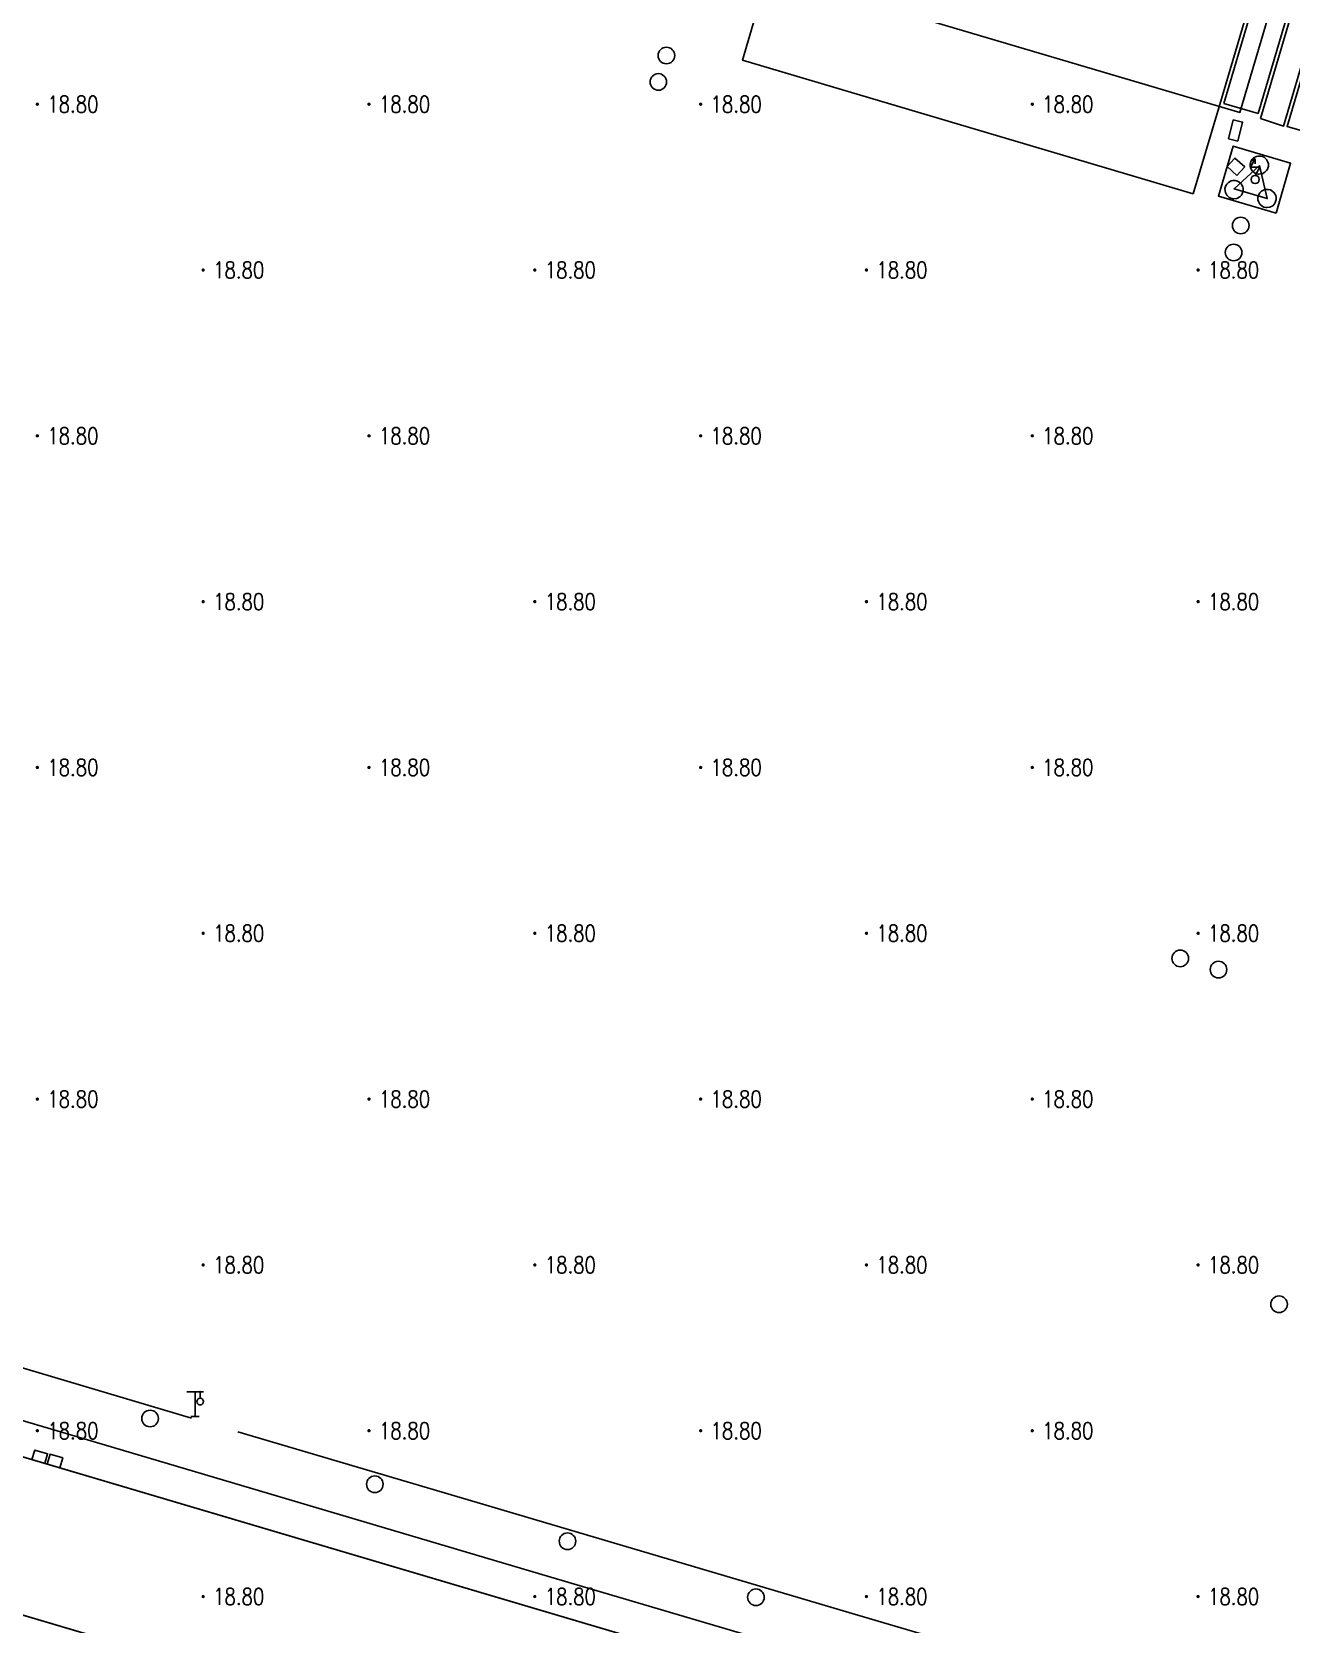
# Model space of a CAD drawing. Extents: x 404846 to 408477, y 3390929 to 3392894.
# Drawn here: x 407141 to 407217, y 3391312.7 to 3391408.7 of the extents above; entities that cross this region are included whole.
import ezdxf
from ezdxf.enums import TextEntityAlignment as Align

# ---------------------------------------------------------------- set-up
doc = ezdxf.new("R2010")
doc.units = 0
doc.header["$LTSCALE"] = 0.5
doc.header["$PDSIZE"] = 0.2
doc.layers.get('0').update_dxf_attribs({"linetype": 'CONTINUOUS'})
for name, color, linetype in [('3221', 6, 'CONTINUOUS'), ('DLDW', 11, 'CONTINUOUS'), ('DLSS', 4, 'CONTINUOUS'), ('DMTZ', 3, 'CONTINUOUS'), ('FZTZ', 7, 'CONTINUOUS'), ('GCD', 1, 'CONTINUOUS'), ('GXYZ', 2, 'CONTINUOUS'), ('JMD', 6, 'CONTINUOUS'), ('ZBTZ', 3, 'CONTINUOUS')]:
    doc.layers.add(name, color=color, linetype=linetype)
doc.styles.add('HZ', font='rs.shx', dxfattribs={"width": 0.8, "bigfont": 'hztxt.shx'})
doc.linetypes.add('10422', pattern='A,0.75,[150,AAA.SHX,S=0.5,R=0,X=0,Y=0.5],1.5,[177,AAA.SHX,S=1,R=0,X=0,Y=0.4],0.75', length=3)
doc.linetypes.add('1161', pattern='A,0,[149,AAA.SHX,S=0.15,R=0,X=0,Y=0],-1.6', length=1.6)
doc.linetypes.add('444', pattern='A,4.5,[145,AAA.SHX,S=1,R=0,X=0,Y=1],4.5,-0.5,[146,AAA.SHX,S=1,R=0,X=0,Y=0],-0.5', length=10)

# ---------------------------------------------------------------- blocks, each defined once
blk = doc.blocks.new('gc063')
for p, q in [((-1, 3), (1, 3)), ((0, 0), (0, 3)), ((0.6, 3), (0.6, 2.2)), ((-0.5, 0), (0.5, 0))]:
    blk.add_line(p, q)
blk.add_circle((0.6, 1.8), 0.4)
blk.add_point((0.6, 3))
blk.add_point((0.6, 3))
blk = doc.blocks.new('GC200')
at = {"linetype": 'Continuous', "const_width": 0.2, "flags": 128}
blk.add_lwpolyline([(-0.1, 0, 1), (0.1, 0, 1)], format="xyb", close=True, dxfattribs=at)
blk = doc.blocks.new('gc188')
blk.add_circle((0, 0), 1)
blk = doc.blocks.new('gc132')
at = {"linetype": 'Continuous'}
for points in [[(0, 2.5), (-0.58, 1.5)], [(0, 2.5), (-0.52, 2.2)], [(0, 2.5), (0, 1.9)], [(0.58, 1.5), (-0.58, 1.5)], [(0.58, 1.5), (0, 0.5)]]:
    blk.add_lwpolyline(points, dxfattribs=at)
blk.add_circle((0, 0), 0.5, dxfattribs=at)

msp = doc.modelspace()

# ---------------------------------------------------------------- linework, layer by layer
at = {"layer": '3221', "color": 6}
msp.add_polyline3d([(407303.8, 3391816.377, 18.932), (407298.633, 3391798.916, 18.932), (407231.278, 3391571.808, 18.722), (407222.971, 3391543.756, 18.87), (407184.159, 3391412.686, 18.971), (407213.883, 3391403.884, 18.971), (407252.696, 3391534.954, 18.87), (407261.001, 3391563.001, 18.722), (407323.097, 3391772.378, 18.812), (407328.359, 3391790.12, 18.896), (407333.525, 3391807.581, 18.816)], close=True, dxfattribs=at)
msp.add_polyline3d([(406872.264, 3391404.431, 19.439), (406909.336, 3391393.439, 19.307), (406936.368, 3391385.462, 19.457), (406961.036, 3391378.109, 19.457), (406988.84, 3391369.862, 19.248), (407059.3, 3391348.999, 19.248), (407100.918, 3391336.712, 19.248), (407123.461, 3391330.016, 19.248), (407146.359, 3391323.236, 19.182), (407171.791, 3391315.703, 19.248), (407207.002, 3391305.308, 19.229)], dxfattribs=at)
at = {"layer": 'DLDW', "linetype": 'Continuous', "elevation": 19.597, "flags": 128}
msp.add_lwpolyline([(407215.07, 3391400.692), (407213.527, 3391399.277), (407215.528, 3391398.692), (407215.07, 3391400.692)], close=True, dxfattribs=at)
at = {"layer": 'DLSS', "linetype": 'Continuous', "const_width": 0.1, "flags": 128}
for points, elevation in [([(406988.612, 3391367.755), (407006.022, 3391362.602), (407028.42, 3391355.897), (407051.773, 3391349.006), (407076.523, 3391341.694), (407094.57, 3391336.351), (407105.24, 3391333.185), (407133.838, 3391324.768), (407204.766, 3391303.76)], 19.349), ([(406986.025, 3391359.013), (407003.426, 3391353.863), (407025.822, 3391347.184), (407049.184, 3391340.265), (407073.942, 3391332.965), (407091.983, 3391327.624), (407102.651, 3391324.459), (407131.242, 3391315.992), (407202.455, 3391294.921)], 19.313)]:
    msp.add_lwpolyline(points, dxfattribs=dict(at, elevation=elevation))
at = {"layer": 'DMTZ', "linetype": '10422', "flags": 128}
for points, elevation in [([(407216.06, 3391397.817), (407212.584, 3391398.834), (407213.464, 3391401.839), (407216.939, 3391400.823), (407216.06, 3391397.817)], 19.06), ([(407214.981, 3391400.157), (407214.841, 3391400.192), (407214.755, 3391400.236), (407214.612, 3391400.363), (407214.521, 3391400.533), (407214.499, 3391400.626), (407214.497, 3391400.771), (407214.552, 3391400.955), (407214.603, 3391401.037), (407214.704, 3391401.14), (407214.873, 3391401.231), (407214.967, 3391401.253), (407215.111, 3391401.255), (407215.251, 3391401.219), (407215.337, 3391401.176), (407215.48, 3391401.048), (407215.571, 3391400.879), (407215.593, 3391400.785), (407215.595, 3391400.641), (407215.54, 3391400.457), (407215.489, 3391400.375), (407215.388, 3391400.271), (407215.219, 3391400.181), (407215.029, 3391400.153), (407214.981, 3391400.157)], 19.527), ([(407213.464, 3391398.677), (407213.324, 3391398.713), (407213.238, 3391398.756), (407213.094, 3391398.884), (407213.003, 3391399.053), (407212.981, 3391399.147), (407212.979, 3391399.292), (407213.035, 3391399.475), (407213.086, 3391399.557), (407213.186, 3391399.661), (407213.355, 3391399.752), (407213.449, 3391399.774), (407213.594, 3391399.776), (407213.734, 3391399.74), (407213.82, 3391399.697), (407213.963, 3391399.569), (407214.054, 3391399.4), (407214.076, 3391399.306), (407214.078, 3391399.161), (407214.022, 3391398.978), (407213.972, 3391398.896), (407213.871, 3391398.792), (407213.702, 3391398.701), (407213.512, 3391398.674), (407213.464, 3391398.677)], 19.527), ([(407215.452, 3391398.144), (407215.312, 3391398.18), (407215.226, 3391398.223), (407215.082, 3391398.351), (407214.991, 3391398.521), (407214.969, 3391398.614), (407214.967, 3391398.759), (407215.023, 3391398.943), (407215.073, 3391399.025), (407215.174, 3391399.128), (407215.343, 3391399.219), (407215.437, 3391399.241), (407215.582, 3391399.243), (407215.722, 3391399.207), (407215.808, 3391399.164), (407215.951, 3391399.036), (407216.042, 3391398.867), (407216.064, 3391398.773), (407216.066, 3391398.629), (407216.01, 3391398.445), (407215.96, 3391398.363), (407215.859, 3391398.259), (407215.69, 3391398.168), (407215.5, 3391398.141), (407215.452, 3391398.144)], 19.527)]:
    msp.add_lwpolyline(points, close=True, dxfattribs=dict(at, elevation=elevation))
at = {"layer": 'FZTZ', "linetype": 'Continuous', "flags": 128}
for points, elevation in [([(407213.48, 3391403.438), (407214.036, 3391403.297), (407213.748, 3391402.16), (407213.192, 3391402.301), (407213.48, 3391403.438)], 20.03), ([(407213.693, 3391400.075), (407213.103, 3391400.613), (407213.579, 3391401.135), (407214.169, 3391400.597), (407213.693, 3391400.075)], 21.176), ([(407141.034, 3391322.638), (407141.808, 3391322.41), (407141.978, 3391322.986), (407141.205, 3391323.214), (407141.034, 3391322.638)], 19.416), ([(407141.952, 3391322.367), (407142.715, 3391322.141), (407142.892, 3391322.739), (407142.128, 3391322.964), (407141.952, 3391322.367)], 19.416)]:
    msp.add_lwpolyline(points, close=True, dxfattribs=dict(at, elevation=elevation))
at = {"layer": 'JMD', "linetype": '444', "flags": 128}
for points, elevation in [([(407110.291, 3391337.07), (407130.568, 3391331.112), (407150.646, 3391325.145)], 21.289), ([(407153.44, 3391324.315), (407167.885, 3391320.055), (407190.836, 3391313.251), (407208.164, 3391308.152)], 21.261)]:
    msp.add_lwpolyline(points, dxfattribs=dict(at, elevation=elevation))
at = {"layer": 'ZBTZ', "linetype": '1161', "flags": 128}
for points, elevation in [([(407212.909, 3391404.427), (407251.653, 3391535.263), (407259.958, 3391563.31), (407322.007, 3391772.625), (407327.287, 3391790.437), (407332.405, 3391807.591)], 18.852), ([(407214.986, 3391403.812), (407253.729, 3391534.648), (407262.034, 3391562.695), (407324.114, 3391772.093), (407329.37, 3391789.821), (407334.483, 3391806.971)], 18.839), ([(407215.128, 3391403.516), (407253.94, 3391534.585), (407262.245, 3391562.632), (407324.301, 3391771.998), (407329.566, 3391789.763), (407333.46, 3391802.845)], 18.859), ([(407334.274, 3391800.542), (407319.008, 3391749.051), (407313.065, 3391729.054), (407302.95, 3391695.032), (407291.026, 3391654.663), (407274.291, 3391598.238), (407262.104, 3391557.178), (407235.433, 3391467.148), (407224.037, 3391428.605), (407216.512, 3391403.058), (407215.128, 3391403.516)], 18.876), ([(407212.603, 3391404.169), (407251.401, 3391535.337), (407259.707, 3391563.384), (407321.39, 3391771.379)], 18.832), ([(407185.408, 3391412.259), (407183.884, 3391407.033), (407211.068, 3391398.983)], 18.971), ([(407212.603, 3391404.169), (407211.068, 3391398.983)], 18.948), ([(407214.986, 3391403.812), (407212.909, 3391404.427)], 18.971)]:
    msp.add_lwpolyline(points, dxfattribs=dict(at, elevation=elevation))
at = {"layer": 'ZBTZ', "linetype": '1161', "elevation": 18.847, "flags": 128}
msp.add_lwpolyline([(407336.541, 3391799.871), (407333.228, 3391788.678), (407327.966, 3391770.934), (407265.87, 3391561.558), (407257.565, 3391533.512), (407218.753, 3391402.442), (407216.722, 3391403.044), (407255.535, 3391534.113), (407263.84, 3391562.159), (407325.936, 3391771.536), (407331.198, 3391789.279), (407334.51, 3391800.472), (407336.541, 3391799.871)], close=True, dxfattribs=at)

# ---------------------------------------------------------------- block references
at = {"layer": 'DLDW', "linetype": 'Continuous', "xscale": 0.5, "yscale": 0.5}
msp.add_blockref('gc132', (407214.799, 3391399.838), dxfattribs=at)
at = {"layer": 'DLSS', "linetype": 'Continuous', "xscale": 0.5, "yscale": 0.5}
msp.add_blockref('gc063', (407150.872, 3391325.232, 19.541), dxfattribs=at)
at = {"layer": 'GCD', "linetype": 'Continuous'}
ref = msp.add_blockref('GC200', (407141.358, 3391404.379, 18.8), dxfattribs=dict(at, xscale=0.5, yscale=0.5, zscale=0.5))
ref.add_attrib('height', '18.80', dxfattribs={"linetype": 'Continuous', "height": 1, "style": 'HZ', "width": 0.8}).set_placement((407141.958, 3391404.379, 18.8), align=Align.MIDDLE_LEFT)
ref = msp.add_blockref('GC200', (407161.358, 3391404.379, 18.8), dxfattribs=dict(at, xscale=0.5, yscale=0.5, zscale=0.5))
ref.add_attrib('height', '18.80', dxfattribs={"linetype": 'Continuous', "height": 1, "style": 'HZ', "width": 0.8}).set_placement((407161.958, 3391404.379, 18.8), align=Align.MIDDLE_LEFT)
ref = msp.add_blockref('GC200', (407181.358, 3391404.379, 18.8), dxfattribs=dict(at, xscale=0.5, yscale=0.5, zscale=0.5))
ref.add_attrib('height', '18.80', dxfattribs={"linetype": 'Continuous', "height": 1, "style": 'HZ', "width": 0.8}).set_placement((407181.958, 3391404.379, 18.8), align=Align.MIDDLE_LEFT)
ref = msp.add_blockref('GC200', (407201.358, 3391404.379, 18.8), dxfattribs=dict(at, xscale=0.5, yscale=0.5, zscale=0.5))
ref.add_attrib('height', '18.80', dxfattribs={"linetype": 'Continuous', "height": 1, "style": 'HZ', "width": 0.8}).set_placement((407201.958, 3391404.379, 18.8), align=Align.MIDDLE_LEFT)
ref = msp.add_blockref('GC200', (407151.358, 3391394.379, 18.8), dxfattribs=dict(at, xscale=0.5, yscale=0.5, zscale=0.5))
ref.add_attrib('height', '18.80', dxfattribs={"linetype": 'Continuous', "height": 1, "style": 'HZ', "width": 0.8}).set_placement((407151.958, 3391394.379, 18.8), align=Align.MIDDLE_LEFT)
ref = msp.add_blockref('GC200', (407171.358, 3391394.379, 18.8), dxfattribs=dict(at, xscale=0.5, yscale=0.5, zscale=0.5))
ref.add_attrib('height', '18.80', dxfattribs={"linetype": 'Continuous', "height": 1, "style": 'HZ', "width": 0.8}).set_placement((407171.958, 3391394.379, 18.8), align=Align.MIDDLE_LEFT)
ref = msp.add_blockref('GC200', (407191.358, 3391394.379, 18.8), dxfattribs=dict(at, xscale=0.5, yscale=0.5, zscale=0.5))
ref.add_attrib('height', '18.80', dxfattribs={"linetype": 'Continuous', "height": 1, "style": 'HZ', "width": 0.8}).set_placement((407191.958, 3391394.379, 18.8), align=Align.MIDDLE_LEFT)
ref = msp.add_blockref('GC200', (407211.358, 3391394.379, 18.8), dxfattribs=dict(at, xscale=0.5, yscale=0.5, zscale=0.5))
ref.add_attrib('height', '18.80', dxfattribs={"linetype": 'Continuous', "height": 1, "style": 'HZ', "width": 0.8}).set_placement((407211.958, 3391394.379, 18.8), align=Align.MIDDLE_LEFT)
ref = msp.add_blockref('GC200', (407141.358, 3391384.379, 18.8), dxfattribs=dict(at, xscale=0.5, yscale=0.5, zscale=0.5))
ref.add_attrib('height', '18.80', dxfattribs={"linetype": 'Continuous', "height": 1, "style": 'HZ', "width": 0.8}).set_placement((407141.958, 3391384.379, 18.8), align=Align.MIDDLE_LEFT)
ref = msp.add_blockref('GC200', (407161.358, 3391384.379, 18.8), dxfattribs=dict(at, xscale=0.5, yscale=0.5, zscale=0.5))
ref.add_attrib('height', '18.80', dxfattribs={"linetype": 'Continuous', "height": 1, "style": 'HZ', "width": 0.8}).set_placement((407161.958, 3391384.379, 18.8), align=Align.MIDDLE_LEFT)
ref = msp.add_blockref('GC200', (407181.358, 3391384.379, 18.8), dxfattribs=dict(at, xscale=0.5, yscale=0.5, zscale=0.5))
ref.add_attrib('height', '18.80', dxfattribs={"linetype": 'Continuous', "height": 1, "style": 'HZ', "width": 0.8}).set_placement((407181.958, 3391384.379, 18.8), align=Align.MIDDLE_LEFT)
ref = msp.add_blockref('GC200', (407201.358, 3391384.379, 18.8), dxfattribs=dict(at, xscale=0.5, yscale=0.5, zscale=0.5))
ref.add_attrib('height', '18.80', dxfattribs={"linetype": 'Continuous', "height": 1, "style": 'HZ', "width": 0.8}).set_placement((407201.958, 3391384.379, 18.8), align=Align.MIDDLE_LEFT)
ref = msp.add_blockref('GC200', (407151.358, 3391374.379, 18.8), dxfattribs=dict(at, xscale=0.5, yscale=0.5, zscale=0.5))
ref.add_attrib('height', '18.80', dxfattribs={"linetype": 'Continuous', "height": 1, "style": 'HZ', "width": 0.8}).set_placement((407151.958, 3391374.379, 18.8), align=Align.MIDDLE_LEFT)
ref = msp.add_blockref('GC200', (407171.358, 3391374.379, 18.8), dxfattribs=dict(at, xscale=0.5, yscale=0.5, zscale=0.5))
ref.add_attrib('height', '18.80', dxfattribs={"linetype": 'Continuous', "height": 1, "style": 'HZ', "width": 0.8}).set_placement((407171.958, 3391374.379, 18.8), align=Align.MIDDLE_LEFT)
ref = msp.add_blockref('GC200', (407191.358, 3391374.379, 18.8), dxfattribs=dict(at, xscale=0.5, yscale=0.5, zscale=0.5))
ref.add_attrib('height', '18.80', dxfattribs={"linetype": 'Continuous', "height": 1, "style": 'HZ', "width": 0.8}).set_placement((407191.958, 3391374.379, 18.8), align=Align.MIDDLE_LEFT)
ref = msp.add_blockref('GC200', (407211.358, 3391374.379, 18.8), dxfattribs=dict(at, xscale=0.5, yscale=0.5, zscale=0.5))
ref.add_attrib('height', '18.80', dxfattribs={"linetype": 'Continuous', "height": 1, "style": 'HZ', "width": 0.8}).set_placement((407211.958, 3391374.379, 18.8), align=Align.MIDDLE_LEFT)
ref = msp.add_blockref('GC200', (407141.358, 3391364.379, 18.8), dxfattribs=dict(at, xscale=0.5, yscale=0.5, zscale=0.5))
ref.add_attrib('height', '18.80', dxfattribs={"linetype": 'Continuous', "height": 1, "style": 'HZ', "width": 0.8}).set_placement((407141.958, 3391364.379, 18.8), align=Align.MIDDLE_LEFT)
ref = msp.add_blockref('GC200', (407161.358, 3391364.379, 18.8), dxfattribs=dict(at, xscale=0.5, yscale=0.5, zscale=0.5))
ref.add_attrib('height', '18.80', dxfattribs={"linetype": 'Continuous', "height": 1, "style": 'HZ', "width": 0.8}).set_placement((407161.958, 3391364.379, 18.8), align=Align.MIDDLE_LEFT)
ref = msp.add_blockref('GC200', (407181.358, 3391364.379, 18.8), dxfattribs=dict(at, xscale=0.5, yscale=0.5, zscale=0.5))
ref.add_attrib('height', '18.80', dxfattribs={"linetype": 'Continuous', "height": 1, "style": 'HZ', "width": 0.8}).set_placement((407181.958, 3391364.379, 18.8), align=Align.MIDDLE_LEFT)
ref = msp.add_blockref('GC200', (407201.358, 3391364.379, 18.8), dxfattribs=dict(at, xscale=0.5, yscale=0.5, zscale=0.5))
ref.add_attrib('height', '18.80', dxfattribs={"linetype": 'Continuous', "height": 1, "style": 'HZ', "width": 0.8}).set_placement((407201.958, 3391364.379, 18.8), align=Align.MIDDLE_LEFT)
ref = msp.add_blockref('GC200', (407151.358, 3391354.379, 18.8), dxfattribs=dict(at, xscale=0.5, yscale=0.5, zscale=0.5))
ref.add_attrib('height', '18.80', dxfattribs={"linetype": 'Continuous', "height": 1, "style": 'HZ', "width": 0.8}).set_placement((407151.958, 3391354.379, 18.8), align=Align.MIDDLE_LEFT)
ref = msp.add_blockref('GC200', (407171.358, 3391354.379, 18.8), dxfattribs=dict(at, xscale=0.5, yscale=0.5, zscale=0.5))
ref.add_attrib('height', '18.80', dxfattribs={"linetype": 'Continuous', "height": 1, "style": 'HZ', "width": 0.8}).set_placement((407171.958, 3391354.379, 18.8), align=Align.MIDDLE_LEFT)
ref = msp.add_blockref('GC200', (407191.358, 3391354.379, 18.8), dxfattribs=dict(at, xscale=0.5, yscale=0.5, zscale=0.5))
ref.add_attrib('height', '18.80', dxfattribs={"linetype": 'Continuous', "height": 1, "style": 'HZ', "width": 0.8}).set_placement((407191.958, 3391354.379, 18.8), align=Align.MIDDLE_LEFT)
ref = msp.add_blockref('GC200', (407211.358, 3391354.379, 18.8), dxfattribs=dict(at, xscale=0.5, yscale=0.5, zscale=0.5))
ref.add_attrib('height', '18.80', dxfattribs={"linetype": 'Continuous', "height": 1, "style": 'HZ', "width": 0.8}).set_placement((407211.958, 3391354.379, 18.8), align=Align.MIDDLE_LEFT)
ref = msp.add_blockref('GC200', (407141.358, 3391344.379, 18.8), dxfattribs=dict(at, xscale=0.5, yscale=0.5, zscale=0.5))
ref.add_attrib('height', '18.80', dxfattribs={"linetype": 'Continuous', "height": 1, "style": 'HZ', "width": 0.8}).set_placement((407141.958, 3391344.379, 18.8), align=Align.MIDDLE_LEFT)
ref = msp.add_blockref('GC200', (407161.358, 3391344.379, 18.8), dxfattribs=dict(at, xscale=0.5, yscale=0.5, zscale=0.5))
ref.add_attrib('height', '18.80', dxfattribs={"linetype": 'Continuous', "height": 1, "style": 'HZ', "width": 0.8}).set_placement((407161.958, 3391344.379, 18.8), align=Align.MIDDLE_LEFT)
ref = msp.add_blockref('GC200', (407181.358, 3391344.379, 18.8), dxfattribs=dict(at, xscale=0.5, yscale=0.5, zscale=0.5))
ref.add_attrib('height', '18.80', dxfattribs={"linetype": 'Continuous', "height": 1, "style": 'HZ', "width": 0.8}).set_placement((407181.958, 3391344.379, 18.8), align=Align.MIDDLE_LEFT)
ref = msp.add_blockref('GC200', (407201.358, 3391344.379, 18.8), dxfattribs=dict(at, xscale=0.5, yscale=0.5, zscale=0.5))
ref.add_attrib('height', '18.80', dxfattribs={"linetype": 'Continuous', "height": 1, "style": 'HZ', "width": 0.8}).set_placement((407201.958, 3391344.379, 18.8), align=Align.MIDDLE_LEFT)
ref = msp.add_blockref('GC200', (407151.358, 3391334.379, 18.8), dxfattribs=dict(at, xscale=0.5, yscale=0.5, zscale=0.5))
ref.add_attrib('height', '18.80', dxfattribs={"linetype": 'Continuous', "height": 1, "style": 'HZ', "width": 0.8}).set_placement((407151.958, 3391334.379, 18.8), align=Align.MIDDLE_LEFT)
ref = msp.add_blockref('GC200', (407171.358, 3391334.379, 18.8), dxfattribs=dict(at, xscale=0.5, yscale=0.5, zscale=0.5))
ref.add_attrib('height', '18.80', dxfattribs={"linetype": 'Continuous', "height": 1, "style": 'HZ', "width": 0.8}).set_placement((407171.958, 3391334.379, 18.8), align=Align.MIDDLE_LEFT)
ref = msp.add_blockref('GC200', (407191.358, 3391334.379, 18.8), dxfattribs=dict(at, xscale=0.5, yscale=0.5, zscale=0.5))
ref.add_attrib('height', '18.80', dxfattribs={"linetype": 'Continuous', "height": 1, "style": 'HZ', "width": 0.8}).set_placement((407191.958, 3391334.379, 18.8), align=Align.MIDDLE_LEFT)
ref = msp.add_blockref('GC200', (407211.358, 3391334.379, 18.8), dxfattribs=dict(at, xscale=0.5, yscale=0.5, zscale=0.5))
ref.add_attrib('height', '18.80', dxfattribs={"linetype": 'Continuous', "height": 1, "style": 'HZ', "width": 0.8}).set_placement((407211.958, 3391334.379, 18.8), align=Align.MIDDLE_LEFT)
ref = msp.add_blockref('GC200', (407141.358, 3391324.379, 18.8), dxfattribs=dict(at, xscale=0.5, yscale=0.5, zscale=0.5))
ref.add_attrib('height', '18.80', dxfattribs={"linetype": 'Continuous', "height": 1, "style": 'HZ', "width": 0.8}).set_placement((407141.958, 3391324.379, 18.8), align=Align.MIDDLE_LEFT)
ref = msp.add_blockref('GC200', (407161.358, 3391324.379, 18.8), dxfattribs=dict(at, xscale=0.5, yscale=0.5, zscale=0.5))
ref.add_attrib('height', '18.80', dxfattribs={"linetype": 'Continuous', "height": 1, "style": 'HZ', "width": 0.8}).set_placement((407161.958, 3391324.379, 18.8), align=Align.MIDDLE_LEFT)
ref = msp.add_blockref('GC200', (407181.358, 3391324.379, 18.8), dxfattribs=dict(at, xscale=0.5, yscale=0.5, zscale=0.5))
ref.add_attrib('height', '18.80', dxfattribs={"linetype": 'Continuous', "height": 1, "style": 'HZ', "width": 0.8}).set_placement((407181.958, 3391324.379, 18.8), align=Align.MIDDLE_LEFT)
ref = msp.add_blockref('GC200', (407201.358, 3391324.379, 18.8), dxfattribs=dict(at, xscale=0.5, yscale=0.5, zscale=0.5))
ref.add_attrib('height', '18.80', dxfattribs={"linetype": 'Continuous', "height": 1, "style": 'HZ', "width": 0.8}).set_placement((407201.958, 3391324.379, 18.8), align=Align.MIDDLE_LEFT)
ref = msp.add_blockref('GC200', (407151.358, 3391314.379, 18.8), dxfattribs=dict(at, xscale=0.5, yscale=0.5, zscale=0.5))
ref.add_attrib('height', '18.80', dxfattribs={"linetype": 'Continuous', "height": 1, "style": 'HZ', "width": 0.8}).set_placement((407151.958, 3391314.379, 18.8), align=Align.MIDDLE_LEFT)
ref = msp.add_blockref('GC200', (407171.358, 3391314.379, 18.8), dxfattribs=dict(at, xscale=0.5, yscale=0.5, zscale=0.5))
ref.add_attrib('height', '18.80', dxfattribs={"linetype": 'Continuous', "height": 1, "style": 'HZ', "width": 0.8}).set_placement((407171.958, 3391314.379, 18.8), align=Align.MIDDLE_LEFT)
ref = msp.add_blockref('GC200', (407191.358, 3391314.379, 18.8), dxfattribs=dict(at, xscale=0.5, yscale=0.5, zscale=0.5))
ref.add_attrib('height', '18.80', dxfattribs={"linetype": 'Continuous', "height": 1, "style": 'HZ', "width": 0.8}).set_placement((407191.958, 3391314.379, 18.8), align=Align.MIDDLE_LEFT)
ref = msp.add_blockref('GC200', (407211.358, 3391314.379, 18.8), dxfattribs=dict(at, xscale=0.5, yscale=0.5, zscale=0.5))
ref.add_attrib('height', '18.80', dxfattribs={"linetype": 'Continuous', "height": 1, "style": 'HZ', "width": 0.8}).set_placement((407211.958, 3391314.379, 18.8), align=Align.MIDDLE_LEFT)
at = {"layer": 'GXYZ', "linetype": 'Continuous', "xscale": 0.5, "yscale": 0.5}
for p in [(407179.293, 3391407.315, 18.951), (407178.808, 3391405.725, 18.692), (407213.928, 3391397.064, 18.967), (407213.497, 3391395.435, 18.892), (407210.279, 3391352.863, 19.145), (407212.587, 3391352.189, 19.017), (407216.24, 3391332.007, 19.434), (407148.159, 3391325.116, 19.445), (407161.711, 3391321.151, 19.304), (407173.327, 3391317.71, 19.304), (407184.691, 3391314.334, 19.304)]:
    msp.add_blockref('gc188', p, dxfattribs=at)

doc.saveas('drawing.dxf')
